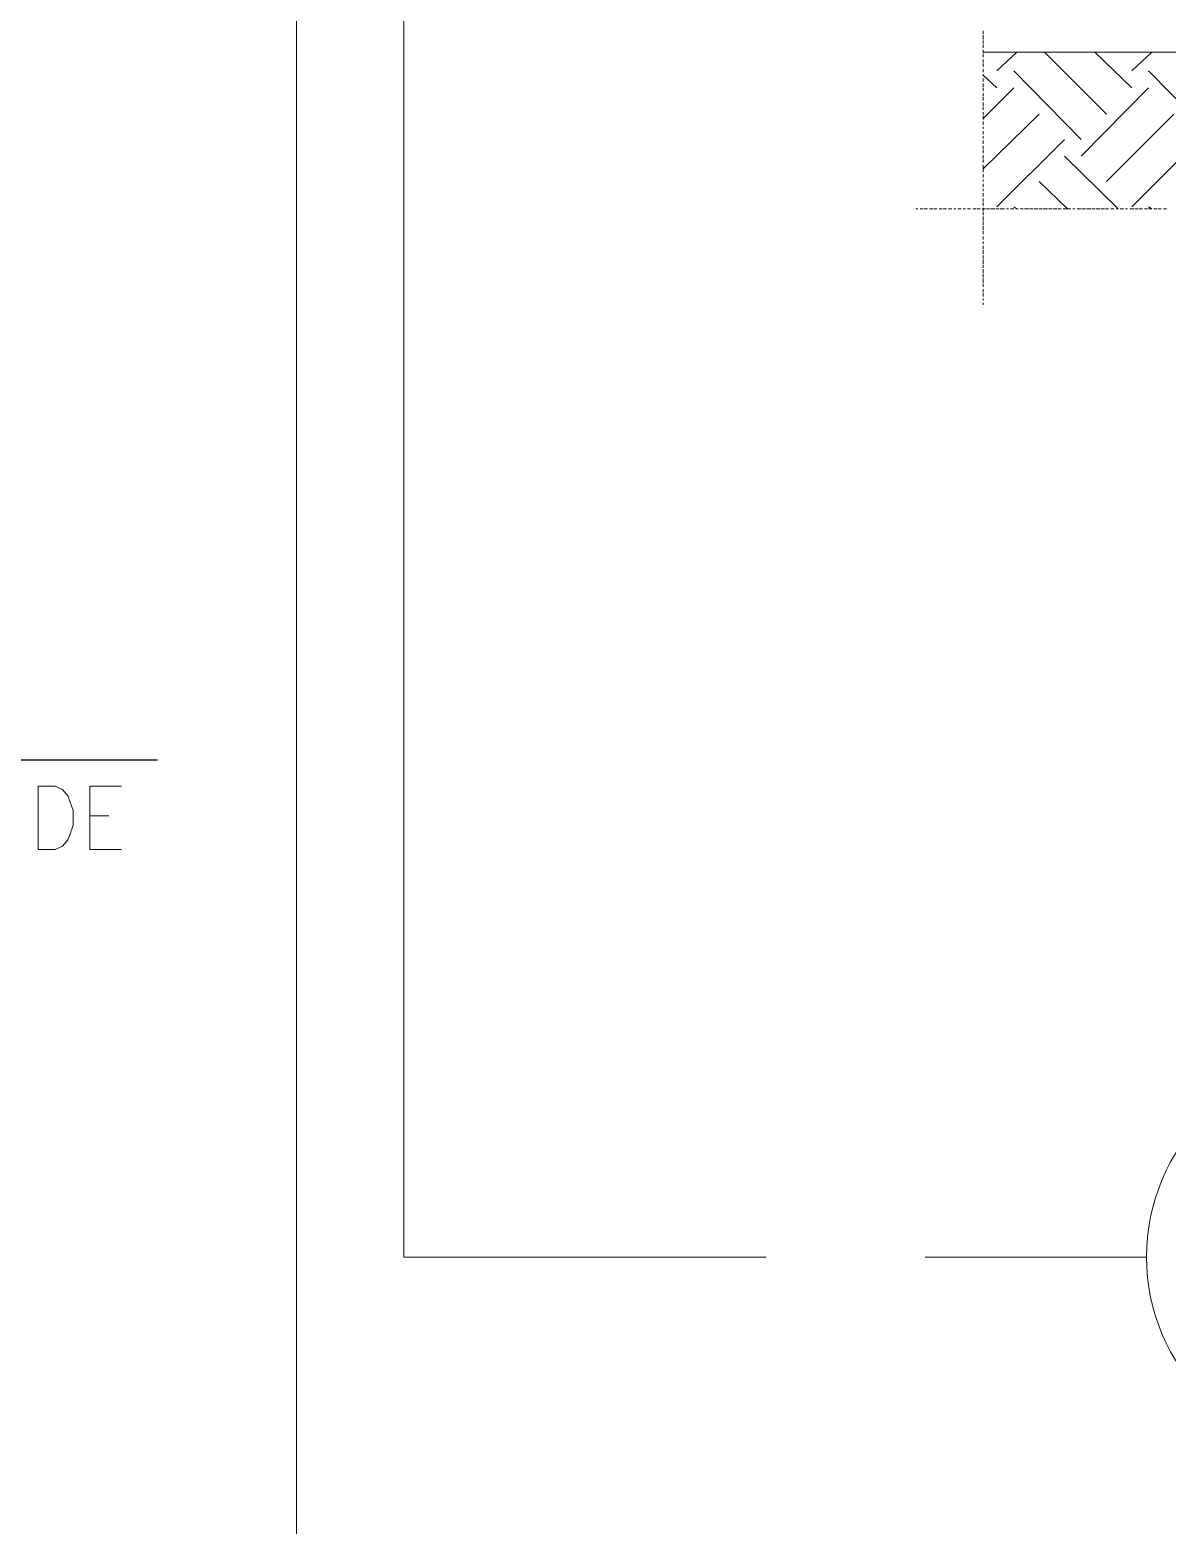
# Model space of a CAD drawing. Header units: millimetres. Extents: x 2928 to 3112, y 1220 to 1280.
# Drawn here: x 3093.924 to 3097.495, y 1268.016 to 1272.711 of the extents above; entities that cross this region are included whole.
import ezdxf

# ---------------------------------------------------------------- set-up
doc = ezdxf.new("R2010")
doc.units = ezdxf.units.MM

msp = doc.modelspace()

# ---------------------------------------------------------------- linework, layer by layer
at = {"color": 7, "linetype": 'Continuous', "lineweight": 9, "true_color": 0x000007}
for points in [[(3076.18335, 1258.80136), (3075.05864, 1258.80136), (3075.05864, 1278.52352), (3094.76095, 1278.52352), (3094.76095, 1258.80136), (3086.68287, 1258.80136)], [(3096.2363, 1268.85761), (3095.09836, 1268.85761), (3095.09836, 1278.52352), (3109.85194, 1278.52352), (3109.85194, 1268.85761), (3106.73913, 1268.85761)], [(3096.91775, 1272.64194), (3102.53469, 1272.64194), (3102.53469, 1272.64194)], [(3094.11258, 1270.1378), (3094.11258, 1270.33628), (3094.21182, 1270.33628)], [(3094.11258, 1270.24366), (3094.17213, 1270.24366), (3094.17213, 1270.24366)], [(3094.11258, 1270.1378), (3094.21182, 1270.1378), (3094.21182, 1270.1378)], [(3096.73581, 1268.85761), (3097.43048, 1268.85761), (3097.43048, 1268.85761)]]:
    msp.add_lwpolyline(points, dxfattribs=at)
at = {"color": 252, "linetype": 'Continuous', "lineweight": 5, "true_color": 0x989898}
for points in [[(3096.91775, 1272.69818), (3096.91775, 1272.7081), (3096.91775, 1272.7081)], [(3096.91775, 1272.68164), (3096.91775, 1272.69487), (3096.91775, 1272.69487)], [(3096.91775, 1272.6684), (3096.91775, 1272.67833), (3096.91775, 1272.67833)], [(3096.91775, 1272.65517), (3096.91775, 1272.6651), (3096.91775, 1272.6651)], [(3096.91775, 1272.63863), (3096.91775, 1272.64856), (3096.91775, 1272.64856)], [(3096.91775, 1272.6254), (3096.91775, 1272.63532), (3096.91775, 1272.63532)], [(3096.91775, 1272.60886), (3096.91775, 1272.61878), (3096.91775, 1272.61878)], [(3096.91775, 1272.59563), (3096.91775, 1272.60555), (3096.91775, 1272.60555)], [(3096.91775, 1272.57909), (3096.91775, 1272.58901), (3096.91775, 1272.58901)], [(3096.91775, 1272.56586), (3096.91775, 1272.57247), (3096.91775, 1272.57247)], [(3096.91775, 1272.54932), (3096.91775, 1272.55924), (3096.91775, 1272.55924)], [(3096.91775, 1272.53278), (3096.91775, 1272.5427), (3096.91775, 1272.5427)], [(3096.91775, 1272.51954), (3096.91775, 1272.52947), (3096.91775, 1272.52947)], [(3096.91775, 1272.503), (3096.91775, 1272.51293), (3096.91775, 1272.51293)], [(3096.91775, 1272.48977), (3096.91775, 1272.4997), (3096.91775, 1272.4997)], [(3096.91775, 1272.47323), (3096.91775, 1272.48316), (3096.91775, 1272.48316)], [(3096.91775, 1272.46), (3096.91775, 1272.46992), (3096.91775, 1272.46992)], [(3096.91775, 1272.44346), (3096.91775, 1272.45338), (3096.91775, 1272.45338)], [(3096.91775, 1272.43023), (3096.91775, 1272.44015), (3096.91775, 1272.44015)], [(3096.91775, 1272.41369), (3096.91775, 1272.42361), (3096.91775, 1272.42361)], [(3096.91775, 1272.40046), (3096.91775, 1272.40707), (3096.91775, 1272.40707)], [(3096.91775, 1272.38392), (3096.91775, 1272.39384), (3096.91775, 1272.39384)], [(3096.91775, 1272.37069), (3096.91775, 1272.3773), (3096.91775, 1272.3773)], [(3096.91775, 1272.35415), (3096.91775, 1272.36407), (3096.91775, 1272.36407)], [(3096.91775, 1272.33761), (3096.91775, 1272.34753), (3096.91775, 1272.34753)], [(3096.91775, 1272.32437), (3096.91775, 1272.3343), (3096.91775, 1272.3343)], [(3096.91775, 1272.30783), (3096.91775, 1272.31776), (3096.91775, 1272.31776)], [(3096.91775, 1272.2946), (3096.91775, 1272.30453), (3096.91775, 1272.30453)], [(3096.91775, 1272.27806), (3096.91775, 1272.28799), (3096.91775, 1272.28799)], [(3096.91775, 1272.26483), (3096.91775, 1272.27475), (3096.91775, 1272.27475)], [(3096.91775, 1272.24829), (3096.91775, 1272.25821), (3096.91775, 1272.25821)], [(3096.91775, 1272.23506), (3096.91775, 1272.24167), (3096.91775, 1272.24167)], [(3096.91775, 1272.21852), (3096.91775, 1272.22844), (3096.91775, 1272.22844)], [(3096.91775, 1272.20529), (3096.91775, 1272.2119), (3096.91775, 1272.2119)], [(3096.91775, 1272.18875), (3096.91775, 1272.19867), (3096.91775, 1272.19867)], [(3096.91775, 1272.17221), (3096.91775, 1272.18213), (3096.91775, 1272.18213)], [(3096.91775, 1272.15897), (3096.91775, 1272.1689), (3096.91775, 1272.1689)], [(3096.71265, 1272.14905), (3096.70604, 1272.14905), (3096.70604, 1272.14905)], [(3096.72919, 1272.14905), (3096.71927, 1272.14905), (3096.71927, 1272.14905)], [(3096.74242, 1272.14905), (3096.7325, 1272.14905), (3096.7325, 1272.14905)], [(3096.75896, 1272.14905), (3096.74904, 1272.14905), (3096.74904, 1272.14905)], [(3096.7722, 1272.14905), (3096.76227, 1272.14905), (3096.76227, 1272.14905)], [(3096.78874, 1272.14905), (3096.77881, 1272.14905), (3096.77881, 1272.14905)], [(3096.80197, 1272.14905), (3096.79204, 1272.14905), (3096.79204, 1272.14905)], [(3096.81851, 1272.14905), (3096.80858, 1272.14905), (3096.80858, 1272.14905)], [(3096.83174, 1272.14905), (3096.82512, 1272.14905), (3096.82512, 1272.14905)], [(3096.84828, 1272.14905), (3096.83835, 1272.14905), (3096.83835, 1272.14905)], [(3096.86151, 1272.14905), (3096.85489, 1272.14905), (3096.85489, 1272.14905)], [(3096.87805, 1272.14905), (3096.86813, 1272.14905), (3096.86813, 1272.14905)], [(3096.89459, 1272.14905), (3096.88467, 1272.14905), (3096.88467, 1272.14905)], [(3096.90782, 1272.14905), (3096.8979, 1272.14905), (3096.8979, 1272.14905)], [(3096.92436, 1272.14905), (3096.91444, 1272.14905), (3096.91444, 1272.14905)], [(3096.91775, 1272.14244), (3096.91775, 1272.15236), (3096.91775, 1272.15236)], [(3096.91775, 1272.1292), (3096.91775, 1272.13913), (3096.91775, 1272.13913)], [(3096.91775, 1272.11266), (3096.91775, 1272.1259), (3096.91775, 1272.1259)], [(3096.93759, 1272.14905), (3096.92767, 1272.14905), (3096.92767, 1272.14905)], [(3096.95413, 1272.14905), (3096.9409, 1272.14905), (3096.9409, 1272.14905)], [(3096.96737, 1272.14905), (3096.95744, 1272.14905), (3096.95744, 1272.14905)], [(3096.98391, 1272.14905), (3096.97067, 1272.14905), (3096.97067, 1272.14905)], [(3096.99714, 1272.14905), (3096.99052, 1272.14905), (3096.99052, 1272.14905)], [(3097.01368, 1272.14905), (3097.00375, 1272.14905), (3097.00375, 1272.14905)], [(3097.02691, 1272.14905), (3097.02029, 1272.14905), (3097.02029, 1272.14905)], [(3097.04345, 1272.14905), (3097.03353, 1272.14905), (3097.03353, 1272.14905)], [(3097.05999, 1272.14905), (3097.04676, 1272.14905), (3097.04676, 1272.14905)], [(3097.07322, 1272.14905), (3097.0633, 1272.14905), (3097.0633, 1272.14905)], [(3097.08976, 1272.14905), (3097.07653, 1272.14905), (3097.07653, 1272.14905)], [(3097.10299, 1272.14905), (3097.09307, 1272.14905), (3097.09307, 1272.14905)], [(3097.11953, 1272.14905), (3097.1063, 1272.14905), (3097.1063, 1272.14905)], [(3097.13276, 1272.14905), (3097.12284, 1272.14905), (3097.12284, 1272.14905)], [(3097.1493, 1272.14905), (3097.13607, 1272.14905), (3097.13607, 1272.14905)], [(3097.16254, 1272.14905), (3097.15261, 1272.14905), (3097.15261, 1272.14905)], [(3097.17908, 1272.14905), (3097.16915, 1272.14905), (3097.16915, 1272.14905)], [(3097.19231, 1272.14905), (3097.18238, 1272.14905), (3097.18238, 1272.14905)], [(3097.20554, 1272.14905), (3097.19892, 1272.14905), (3097.19892, 1272.14905)], [(3097.22539, 1272.14905), (3097.21216, 1272.14905), (3097.21216, 1272.14905)], [(3097.23862, 1272.14905), (3097.2287, 1272.14905), (3097.2287, 1272.14905)], [(3097.25516, 1272.14905), (3097.24193, 1272.14905), (3097.24193, 1272.14905)], [(3097.26839, 1272.14905), (3097.25847, 1272.14905), (3097.25847, 1272.14905)], [(3097.28493, 1272.14905), (3097.2717, 1272.14905), (3097.2717, 1272.14905)], [(3097.29816, 1272.14905), (3097.28824, 1272.14905), (3097.28824, 1272.14905)], [(3097.3114, 1272.14905), (3097.30147, 1272.14905), (3097.30147, 1272.14905)], [(3097.32794, 1272.14905), (3097.31801, 1272.14905), (3097.31801, 1272.14905)], [(3097.34117, 1272.14905), (3097.33455, 1272.14905), (3097.33455, 1272.14905)], [(3097.35771, 1272.14905), (3097.34778, 1272.14905), (3097.34778, 1272.14905)], [(3097.37094, 1272.14905), (3097.36432, 1272.14905), (3097.36432, 1272.14905)], [(3097.39079, 1272.14905), (3097.37755, 1272.14905), (3097.37755, 1272.14905)], [(3097.40402, 1272.14905), (3097.39409, 1272.14905), (3097.39409, 1272.14905)], [(3097.41725, 1272.14905), (3097.40733, 1272.14905), (3097.40733, 1272.14905)], [(3097.43379, 1272.14905), (3097.42387, 1272.14905), (3097.42387, 1272.14905)], [(3097.44702, 1272.14905), (3097.4371, 1272.14905), (3097.4371, 1272.14905)], [(3097.46356, 1272.14905), (3097.45364, 1272.14905), (3097.45364, 1272.14905)], [(3097.47679, 1272.14905), (3097.46687, 1272.14905), (3097.46687, 1272.14905)], [(3097.49333, 1272.14905), (3097.48341, 1272.14905), (3097.48341, 1272.14905)], [(3096.91775, 1272.09943), (3096.91775, 1272.10936), (3096.91775, 1272.10936)], [(3096.91775, 1272.08289), (3096.91775, 1272.09612), (3096.91775, 1272.09612)], [(3096.91775, 1272.06966), (3096.91775, 1272.07958), (3096.91775, 1272.07958)], [(3096.91775, 1272.05312), (3096.91775, 1272.06304), (3096.91775, 1272.06304)], [(3096.91775, 1272.03989), (3096.91775, 1272.0465), (3096.91775, 1272.0465)], [(3096.91775, 1272.02335), (3096.91775, 1272.03327), (3096.91775, 1272.03327)], [(3096.91775, 1272.00681), (3096.91775, 1272.02004), (3096.91775, 1272.02004)], [(3096.91775, 1271.99358), (3096.91775, 1272.0035), (3096.91775, 1272.0035)], [(3096.91775, 1271.97704), (3096.91775, 1271.99027), (3096.91775, 1271.99027)], [(3096.91775, 1271.9638), (3096.91775, 1271.97373), (3096.91775, 1271.97373)], [(3096.91775, 1271.94726), (3096.91775, 1271.9605), (3096.91775, 1271.9605)], [(3096.91775, 1271.93403), (3096.91775, 1271.94396), (3096.91775, 1271.94396)], [(3096.91775, 1271.91749), (3096.91775, 1271.93072), (3096.91775, 1271.93072)], [(3096.91775, 1271.90426), (3096.91775, 1271.91418), (3096.91775, 1271.91418)], [(3096.91775, 1271.88772), (3096.91775, 1271.89764), (3096.91775, 1271.89764)], [(3096.91775, 1271.87449), (3096.91775, 1271.88441), (3096.91775, 1271.88441)], [(3096.91775, 1271.86126), (3096.91775, 1271.86787), (3096.91775, 1271.86787)], [(3096.91775, 1271.84803), (3096.91775, 1271.85464), (3096.91775, 1271.85464)]]:
    msp.add_lwpolyline(points, dxfattribs=at)
at = {"color": 9, "linetype": 'Continuous', "lineweight": 5, "true_color": 0xbababa}
for points in [[(3096.96075, 1272.5824), (3097.0236, 1272.64194), (3097.0236, 1272.64194)], [(3097.30478, 1272.44677), (3097.10961, 1272.64194), (3097.10961, 1272.64194)], [(3097.38417, 1272.52947), (3097.26839, 1272.64194), (3097.26839, 1272.64194)], [(3097.38417, 1272.5824), (3097.44702, 1272.64194), (3097.44702, 1272.64194)], [(3097.22539, 1272.36738), (3097.01368, 1272.5824), (3097.01368, 1272.5824)], [(3097.64881, 1272.36738), (3097.4371, 1272.5824), (3097.4371, 1272.5824)], [(3096.96075, 1272.52947), (3096.91775, 1272.56916), (3096.91775, 1272.56916)], [(3096.91775, 1272.43354), (3097.01368, 1272.52947), (3097.01368, 1272.52947)], [(3097.22539, 1272.31445), (3097.4371, 1272.52947), (3097.4371, 1272.52947)], [(3096.91775, 1272.27475), (3097.09307, 1272.44677), (3097.09307, 1272.44677)], [(3097.30478, 1272.23506), (3097.51649, 1272.44677), (3097.51649, 1272.44677)], [(3096.96075, 1272.15567), (3097.17246, 1272.36738), (3097.17246, 1272.36738)], [(3097.38417, 1272.15567), (3097.59588, 1272.36738), (3097.59588, 1272.36738)], [(3097.34117, 1272.14905), (3097.17246, 1272.31445), (3097.17246, 1272.31445)], [(3097.18238, 1272.14905), (3097.09307, 1272.23506), (3097.09307, 1272.23506)], [(3097.0236, 1272.14905), (3097.01368, 1272.15567), (3097.01368, 1272.15567)], [(3097.44702, 1272.14905), (3097.4371, 1272.15567), (3097.4371, 1272.15567)]]:
    msp.add_lwpolyline(points, dxfattribs=at)
at = {"color": 253, "linetype": 'Continuous', "lineweight": -2, "true_color": 0x9a9a9a}
msp.add_lwpolyline([(3092.38913, 1269.94263), (3092.42551, 1269.9724), (3093.00441, 1270.41898), (3094.32429, 1270.41898)], dxfattribs=at)
at = {"color": 7, "linetype": 'Continuous', "lineweight": 9, "true_color": 0x000007}
msp.add_lwpolyline([(3093.95049, 1270.1378), (3093.95049, 1270.33628), (3094.00342, 1270.33628), (3094.02657, 1270.32636), (3094.04311, 1270.30651), (3094.04973, 1270.28997), (3094.05965, 1270.2602), (3094.05965, 1270.21388), (3094.04973, 1270.18411), (3094.04311, 1270.16757), (3094.02657, 1270.14773), (3094.00342, 1270.1378)], close=True, dxfattribs=at)
msp.add_open_spline([(3098.68421, 1268.85761), (3098.68421, 1269.20495), (3098.40303, 1269.48282), (3098.05569, 1269.48282), (3098.05569, 1269.48282), (3097.71166, 1269.48282), (3097.43048, 1269.20495), (3097.43048, 1268.85761), (3097.43048, 1268.85761), (3097.43048, 1268.51358), (3097.71166, 1268.23241), (3098.05569, 1268.23241), (3098.05569, 1268.23241), (3098.40303, 1268.23241), (3098.68421, 1268.51358), (3098.68421, 1268.85761)], degree=3, knots=[0, 0, 0, 0, 0.0625, 0.0625, 0.0625, 0.062501, 0.125, 0.125, 0.125, 0.125001, 0.1875, 0.1875, 0.1875, 0.187501, 1, 1, 1, 1], dxfattribs=at)

doc.saveas('drawing.dxf')
